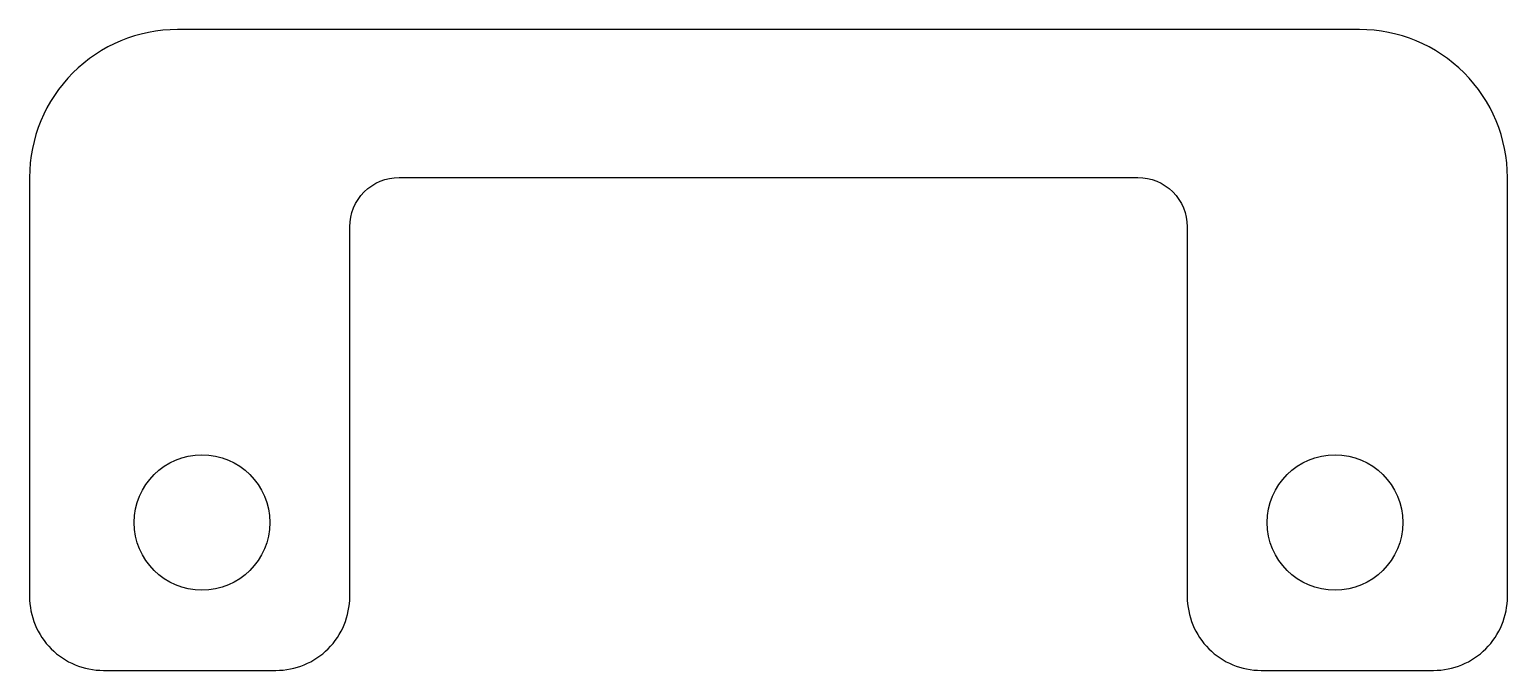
# Model space of a CAD drawing. Header units: millimetres. Extents: x 0 to 30, y -11 to 2.
import ezdxf

# ---------------------------------------------------------------- set-up
doc = ezdxf.new("R2010")
doc.units = ezdxf.units.MM
doc.header["$MEASUREMENT"] = 0
doc.layers.get('0').update_dxf_attribs({"true_color": 0xffffff})

msp = doc.modelspace()

# ---------------------------------------------------------------- linework, layer by layer
msp.add_lwpolyline([(27, 2), (3, 2, 0.414214), (0, -1), (0, -9.5, 0.414214), (1.5, -11), (5, -11, 0.414214), (6.5, -9.5), (6.5, -2, -0.414214), (7.5, -1), (22.5, -1, -0.414214), (23.5, -2), (23.5, -9.5, 0.414214), (25, -11), (28.5, -11, 0.414214), (30, -9.5), (30, -1, 0.414214)], format="xyb", close=True)
for centre in [(3.5, -8), (26.5, -8)]:
    msp.add_circle(centre, 1.375)

doc.saveas('drawing.dxf')
